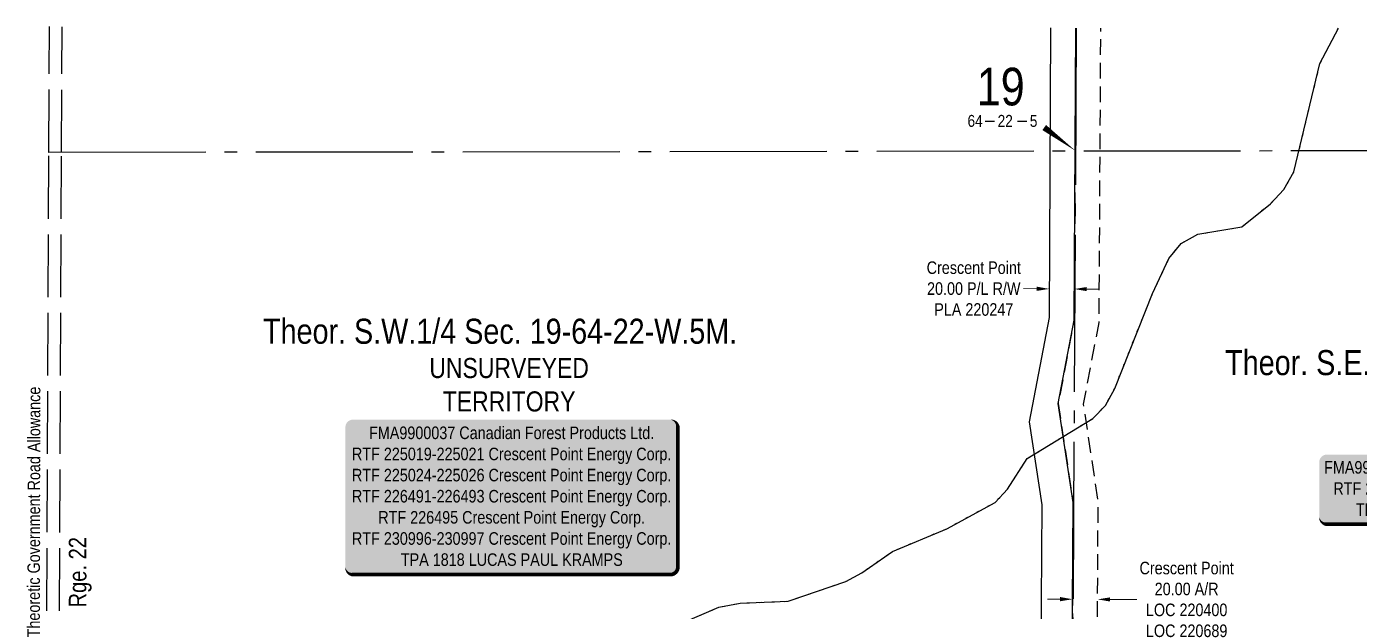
# Model space of a CAD drawing. Extents: x 456630 to 490274, y 6043290 to 6049977.
# Drawn here: x 478727 to 479789, y 6044668 to 6045135 of the extents above; entities that cross this region are included whole.
import ezdxf
from ezdxf.enums import TextEntityAlignment as Align

# ---------------------------------------------------------------- set-up
doc = ezdxf.new("R2010")
doc.units = 0
doc.header["$LTSCALE"] = 5
doc.header["$PDMODE"] = 35
doc.header["$PDSIZE"] = 5
for name, pattern in [('foc-ACCESSROAD', [3.75, 2.5, -1.25]), ('foc-QUARTERLINE', [33, 25, -3, 2, -3]), ('foc-UNSURVEYED', [12.5, 10, -2.5]), ('foc-WHEELTRACKS', [2, 0.4, -1.6])]:
    doc.linetypes.add(name, pattern=pattern)
doc.layers.get('Defpoints').update_dxf_attribs({"color": 9})
for name, color, linetype in [('10', 1, 'Continuous'), ('9', 3, 'Continuous'), ('C-AR', 13, 'foc-ACCESSROAD'), ('C-RW', 13, 'Continuous'), ('C-SYMBOL', 7, 'Continuous'), ('D-TXT', 6, 'Continuous'), ('L-QSEC', 8, 'foc-QUARTERLINE'), ('L-ROAD-T', 7, 'Continuous'), ('L-SECLBL', 7, 'Continuous'), ('L-UNS-T', 3, 'Continuous'), ('L-USEC', 7, 'foc-UNSURVEYED'), ('T-WATER-P3', 160, 'foc-WHEELTRACKS')]:
    doc.layers.add(name, color=color, linetype=linetype)
doc.layers.add('C-AR-T', color=13, linetype='Continuous', lineweight=9)
doc.layers.add('C-RW-T', color=13, linetype='Continuous', lineweight=9)
doc.styles.add('175L', font='ARIALN.TTF', dxfattribs={"height": 20})
doc.styles.add('80', font='ARIALN.TTF', dxfattribs={"height": 10})
doc.styles.add('80CG', font='ARIALN.TTF', dxfattribs={"height": 10})
doc.styles.add('80L', font='ARIALN.TTF', dxfattribs={"height": 10})
doc.styles.add('foc-LtypeFont', font='ARIALN.TTF', dxfattribs={"height": 7.35})
doc.styles.add('SIMPLEX', font='ARIALN.TTF')
doc.linetypes.add('foc-TOPO-flowdirection-NOLINE', pattern='A,0,[">",foc-LtypeFont,S=0.3,R=0,X=0,Y=-0.945],-20,[">",foc-LtypeFont,S=0.3,R=0,X=0,Y=-0.945],0', length=20)
doc.dimstyles.new('Compass 5 000', dxfattribs={"dimscale": 5, "dimtxt": 9, "dimasz": 2, "dimexe": 0.2, "dimexo": 0.0625, "dimgap": 0.5, "dimtad": 0, "dimtih": 1, "dimtoh": 1, "dimzin": 0, "dimdsep": 46, "dimtxsty": '80CG', "dimcen": 0.1, "dimse1": 1, "dimse2": 1, "dimclrd": 256, "dimclrt": 256, "dimaunit": 1, "dimadec": 4, "dimazin": 0, "dimtfac": 0.06, "dimtofl": 0, "dimtmove": 0, "dimatfit": 1, "dimfxl": 0.2, "dimtolj": 1, "dimtzin": 0, "dimlwd": -1, "dimarcsym": 0})

# ---------------------------------------------------------------- blocks, each defined once
blk = doc.blocks.new('L-SECLBL')
at = {"layer": '9', "color": 7}
for p, q in [((-5.1, -27.8), (-12.3, -27.8)), ((20.7, -27.8), (13.5, -27.8))]:
    blk.add_line(p, q, dxfattribs=at)
at = {"layer": '10', "color": 2, "style": 'SIMPLEX'}
blk.add_attdef('SEC', text='', height=30, dxfattribs=at).set_placement((0, 0), align=Align.MIDDLE)
at = {"layer": '10', "color": 5, "style": '80L'}
blk.add_attdef('TWP', text='', height=9.5, dxfattribs=at).set_placement((-14.4, -27.4), align=Align.MIDDLE_RIGHT)
blk.add_attdef('RGE', text='', height=9.5, dxfattribs=at).set_placement((3.6, -27.4), align=Align.MIDDLE_CENTER)
blk.add_attdef('MER', text='', height=9.5, dxfattribs=at).set_placement((23.2, -27.4), align=Align.MIDDLE_LEFT)
blk = doc.blocks.new('*D892')
at = {"layer": 'C-AR-T', "transparency": 16777216}
for p, q in [((479550.3, 6044678.2), (479540.3, 6044678.3)), ((479590.3, 6044678), (479611.5, 6044677.9))]:
    blk.add_line(p, q, dxfattribs=at)
for points in [[(479550.3, 6044679.9), (479550.3, 6044676.5), (479560.3, 6044678.1)], [(479590.3, 6044679.6), (479590.3, 6044676.3), (479580.3, 6044678)]]:
    blk.add_solid(points, dxfattribs=at)
at = {"layer": 'Defpoints', "color": 0, "transparency": 16777216}
for p in [(479560.4, 6044700.7), (479580.4, 6044700.5), (479580.3, 6044678)]:
    blk.add_point(p, dxfattribs=at)
at = {"layer": 'C-AR-T', "transparency": 16777216, "insert": (479651.3, 6044677.9), "char_height": 10, "attachment_point": 5, "style": '80CG', "bg_fill": 3, "box_fill_scale": 1.1, "bg_fill_color": 256, "bg_fill_true_color": 13158600, "bg_fill_transparency": 0}
blk.add_mtext('\\A1;Crescent Point\\P20.00 A/R\\PLOC 220400\\PLOC 220689', dxfattribs=at)
blk = doc.blocks.new('*D914')
at = {"layer": 'C-RW-T', "transparency": 16777216}
for p, q in [((479531.7, 6044925.6), (479521.3, 6044925.7)), ((479571.7, 6044925.4), (479581.7, 6044925.3))]:
    blk.add_line(p, q, dxfattribs=at)
for points in [[(479531.7, 6044927.3), (479531.7, 6044923.9), (479541.7, 6044925.5)], [(479571.7, 6044927), (479571.7, 6044923.7), (479561.7, 6044925.4)]]:
    blk.add_solid(points, dxfattribs=at)
at = {"layer": 'Defpoints', "color": 0, "transparency": 16777216}
for p in [(479541.8, 6044932.1), (479561.7, 6044932), (479561.7, 6044925.4)]:
    blk.add_point(p, dxfattribs=at)
at = {"layer": 'C-RW-T', "transparency": 16777216, "insert": (479481.6, 6044925.7), "char_height": 10, "attachment_point": 5, "style": '80CG'}
blk.add_mtext('\\A1;Crescent Point\\P20.00 P/L R/W\\PPLA 220247', dxfattribs=at)
blk = doc.blocks.new('*U360')
h = blk.add_hatch(color=255)
edge = h.paths.add_edge_path()
edge.add_line((-111.5, -28.5), (111.5, -28.5))
edge.add_arc((111.5, -22.5), 6, 270, 360)
edge.add_line((117.5, -22.5), (117.5, 21))
edge.add_arc((111.5, 21), 6, 0, 90)
edge.add_line((111.5, 27), (-111.5, 27))
edge.add_arc((-111.5, 21), 6, 90, 180)
edge.add_line((-117.5, 21), (-117.5, -22.5))
edge.add_arc((-111.5, -22.5), 6, 180, 270)
at = {"color": 44, "flags": 128}
blk.add_lwpolyline([(-111.5, -28.5, 3, 3, 0), (111.5, -28.5, 3, 3, 0.414214), (117.5, -22.5, 3, 3, 0), (117.5, 21, 3, 0, 0.414214), (111.5, 27, 0, 0, 0), (-111.5, 27, 0, 0, 0.414214), (-117.5, 21, 0, 0, 0), (-117.5, -22.5, 0, 3, 0.414214)], format="xyseb", close=True, dxfattribs=at)
at = {"color": 44, "style": '80'}
blk.add_attdef('ENTER_TEXT_001', (-36, -5), '', height=10, dxfattribs=at)
blk = doc.blocks.new('*U684')
h = blk.add_hatch(color=255)
edge = h.paths.add_edge_path()
edge.add_line((-126.5, -62.5), (126.5, -62.5))
edge.add_arc((126.5, -56.5), 6, 270, 360)
edge.add_line((132.5, -56.5), (132.5, 55))
edge.add_arc((126.5, 55), 6, 360, 450)
edge.add_line((126.5, 61), (-126.5, 61))
edge.add_arc((-126.5, 55), 6, 90, 180)
edge.add_line((-132.5, 55), (-132.5, -56.5))
edge.add_arc((-126.5, -56.5), 6, 180, 270)
at = {"color": 44, "flags": 128}
blk.add_lwpolyline([(-126.5, -62.5, 3, 3, 0), (126.5, -62.5, 3, 3, 0.414214), (132.5, -56.5, 3, 3, 0), (132.5, 55, 3, 0, 0.414214), (126.5, 61, 0, 0, 0), (-126.5, 61, 0, 0, 0.414214), (-132.5, 55, 0, 0, 0), (-132.5, -56.5, 0, 3, 0.414214)], format="xyseb", close=True, dxfattribs=at)
at = {"color": 44, "style": '80'}
blk.add_attdef('ENTER_TEXT_001', (-36, -5), '', height=10, dxfattribs=at)

msp = doc.modelspace()

# ---------------------------------------------------------------- linework, layer by layer
at = {"layer": 'C-AR', "flags": 128}
msp.add_lwpolyline([(479562.88, 6045133.474), (479561.565, 6044900.667), (479548.852, 6044834.014), (479560.744, 6044755.236), (479560.057, 6044633.641), (479509.927, 6044584.117), (479509.098, 6044435.258), (479514.095, 6044435.235), (479513.583, 6044343.271), (479533.57, 6044342.77), (479534.084, 6044435.118), (479539.082, 6044435.091), (479539.921, 6044585.649), (479580, 6044625.244), (479580.742, 6044756.68), (479569.127, 6044833.623), (479581.544, 6044898.722), (479582.87, 6045133.45)], dxfattribs=at)
at = {"layer": 'C-RW', "flags": 128}
for points in [[(479542.891, 6045133.498), (479541.587, 6044902.613), (479525.755, 6044819.616), (479535.747, 6044753.431), (479535.089, 6044637.074)], [(479560.057, 6044633.641), (479560.744, 6044755.236), (479548.852, 6044834.014), (479561.565, 6044900.667), (479562.88, 6045133.474)]]:
    msp.add_lwpolyline(points, dxfattribs=at)
at = {"layer": 'L-QSEC'}
for p, q in [((479563.349, 6045133.473), (479558.241, 6044232.019)), ((478744.345, 6045034.486), (480381.253, 6045036.525))]:
    msp.add_line(p, q, dxfattribs=at)
at = {"layer": 'L-SECLBL', "flags": 128}
msp.add_lwpolyline([(479562.794, 6045035.506, 0, 4.997, 0), (479537.751, 6045054.125, 0, 0, 0)], format="xyseb", dxfattribs=at)
at = {"layer": 'L-USEC'}
for p, q in [((478744.348, 6045034.368), (478744.806, 6045134.555)), ((478754.388, 6045034.322), (478754.846, 6045134.498)), ((478740.673, 6044231.458), (478744.348, 6045034.368)), ((478750.713, 6044231.412), (478754.388, 6045034.322))]:
    msp.add_line(p, q, dxfattribs=at)
at = {"layer": 'T-WATER-P3', "flags": 128}
msp.add_lwpolyline([(478993.772, 6044590.668), (479019.864, 6044601.564), (479051.38, 6044610.946), (479096.536, 6044627.923), (479143.585, 6044641.431), (479232.846, 6044654.397), (479249.482, 6044659.216), (479278.252, 6044671.668), (479295.327, 6044675.036), (479333.56, 6044676.511), (479379.712, 6044692.383), (479392.309, 6044699.222), (479416.863, 6044716.278), (479460.002, 6044734.325), (479498.528, 6044755.306), (479508.391, 6044765.814), (479524.139, 6044790.252), (479576.559, 6044822.237), (479586.498, 6044832.47), (479593.925, 6044846.192), (479624.113, 6044921.91), (479637.166, 6044949.721), (479646.989, 6044961.755), (479660.1, 6044969.037), (479695.24, 6044974.932), (479718.112, 6044993.408), (479728.894, 6045004.66), (479736.742, 6045018.741), (479757.597, 6045105.111), (479772.272, 6045133.228)], dxfattribs=at)
at = {"layer": 'T-WATER-P3', "linetype": 'foc-TOPO-flowdirection-NOLINE', "flags": 128}
msp.add_lwpolyline([(478993.772, 6044590.668), (479019.864, 6044601.564), (479051.38, 6044610.946), (479096.536, 6044627.923), (479143.585, 6044641.431), (479232.846, 6044654.397), (479249.482, 6044659.216), (479278.252, 6044671.668), (479295.327, 6044675.036), (479333.56, 6044676.511), (479379.712, 6044692.383), (479392.309, 6044699.222), (479416.863, 6044716.278), (479460.002, 6044734.325), (479498.528, 6044755.306), (479508.391, 6044765.814), (479524.139, 6044790.252), (479576.559, 6044822.237), (479586.498, 6044832.47), (479593.925, 6044846.192), (479624.113, 6044921.91), (479637.166, 6044949.721), (479646.989, 6044961.755), (479660.1, 6044969.037), (479695.24, 6044974.932), (479718.112, 6044993.408), (479728.894, 6045004.66), (479736.742, 6045018.741), (479757.597, 6045105.111), (479772.272, 6045133.228)], dxfattribs=at)

# ---------------------------------------------------------------- block references
at = {"layer": 'C-RW-T'}
ref = msp.add_blockref('*U684', (479113.176, 6044760.245), dxfattribs=at)
ref.add_attrib('ENTER_TEXT_001', 'FMA9900037 Canadian Forest Products Ltd.', (478999.51, 6044805.774), dxfattribs={"layer": '0', "color": 44, "height": 10, "style": '80'})
ref.add_attrib('ENTER_TEXT_002', 'RTF 225019-225021 Crescent Point Energy Corp.', (478985.871, 6044788.93), dxfattribs={"layer": '0', "color": 44, "height": 10, "style": '80'})
ref.add_attrib('ENTER_TEXT_003', 'RTF 225024-225026 Crescent Point Energy Corp.', (478985.871, 6044772.086), dxfattribs={"layer": '0', "color": 44, "height": 10, "style": '80'})
ref.add_attrib('ENTER_TEXT_004', 'RTF 226491-226493 Crescent Point Energy Corp.', (478985.871, 6044755.242), dxfattribs={"layer": '0', "color": 44, "height": 10, "style": '80'})
ref.add_attrib('ENTER_TEXT_005', 'RTF 226495 Crescent Point Energy Corp.', (479006.891, 6044738.398), dxfattribs={"layer": '0', "color": 44, "height": 10, "style": '80'})
ref.add_attrib('ENTER_TEXT_006', 'RTF 230996-230997 Crescent Point Energy Corp.', (478985.871, 6044721.554), dxfattribs={"layer": '0', "color": 44, "height": 10, "style": '80'})
ref.add_attrib('ENTER_TEXT_007', 'TPA 1818 LUCAS PAUL KRAMPS', (479024.841, 6044704.709), dxfattribs={"layer": '0', "color": 44, "height": 10, "style": '80'})
ref = msp.add_blockref('*U360', (479874.528, 6044766.403), dxfattribs=at)
ref.add_attrib('ENTER_TEXT_001', 'FMA9900037 Canadian Forest Products Ltd.', (479760.861, 6044778.244), dxfattribs={"layer": '0', "color": 44, "height": 10, "style": '80'})
ref.add_attrib('ENTER_TEXT_002', 'RTF 226492 Crescent Point Energy Corp.', (479768.242, 6044761.4), dxfattribs={"layer": '0', "color": 44, "height": 10, "style": '80'})
ref.add_attrib('ENTER_TEXT_003', 'TPA 1818 LUCAS PAUL KRAMPS', (479786.192, 6044744.556), dxfattribs={"layer": '0', "color": 44, "height": 10, "style": '80'})
at = {"layer": 'L-SECLBL', "xscale": 0.999479, "yscale": 0.999479, "zscale": 0.999479}
msp.add_blockref('L-SECLBL', (479503.088, 6045086.807), dxfattribs=at).add_auto_attribs({'SEC': '19', 'TWP': '64', 'RGE': '22', 'MER': '5'})

# ---------------------------------------------------------------- texts
at = {"layer": 'C-SYMBOL', "color": 3, "style": '175L'}
for s, p in [('Theor. S.W.1/4 Sec. 19-64-22-W.5M.', (479104.011, 6044875.758)), ('Theor. S.E.1/4 Sec. 19-64-22-W.5M.', (479867.821, 6044850.749))]:
    msp.add_text(s, height=19.98958, dxfattribs=at).set_placement(p, align=Align.BOTTOM_CENTER)
at = {"layer": 'D-TXT', "insert": (478760.187, 6044671.561), "char_height": 13.9927, "attachment_point": 1, "rotation": 90, "style": '80L'}
msp.add_mtext_dynamic_manual_height_columns('Rge. 22', width=63.86109, gutter_width=47.5, heights=[0], dxfattribs=at)
at = {"layer": 'L-ROAD-T', "style": '80L'}
msp.add_text('Theoretic Government Road Allowance', height=9.99479, rotation=89.880962, dxfattribs=at).set_placement((478732.296, 6044747.644), align=Align.MIDDLE_CENTER)
at = {"layer": 'L-UNS-T', "insert": (479111.177, 6044848.994), "char_height": 15.99166, "attachment_point": 5, "style": '80L'}
msp.add_mtext_dynamic_manual_height_columns('UNSURVEYED TERRITORY', width=126.41375, gutter_width=47.5, heights=[0], dxfattribs=at)

# ---------------------------------------------------------------- dimensions: what is measured, and where the dimension line sits
at = {"layer": 'C-RW-T'}
dim = msp.add_linear_dim(base=(479561.705, 6044925.431), p1=(479541.753, 6044932.072), p2=(479561.742, 6044931.959), angle=359.676415, text='Crescent Point\\P20.00 P/L R/W\\PPLA 220247', dimstyle='Compass 5 000', dxfattribs=at)
dim.commit()
dim.dimension.update_dxf_attribs({"geometry": '*D914', "text_midpoint": (479481.567, 6044925.659), "dimtype": 161})

# ---------------------------------------------------------------- next in the draw order: dimensions: what is measured, and where the dimension line sits
at = {"layer": 'C-AR-T'}
dim = msp.add_linear_dim(base=(479580.298, 6044678.03), p1=(479560.436, 6044700.657), p2=(479580.425, 6044700.544), angle=359.676415, text='Crescent Point\\P20.00 A/R\\PLOC 220400\\PLOC 220689', dimstyle='Compass 5 000', override={"dimtfill": 1}, dxfattribs=at)
dim.commit()
dim.dimension.update_dxf_attribs({"geometry": '*D892', "text_midpoint": (479651.308, 6044677.853), "dimtype": 161})

doc.saveas('drawing.dxf')
